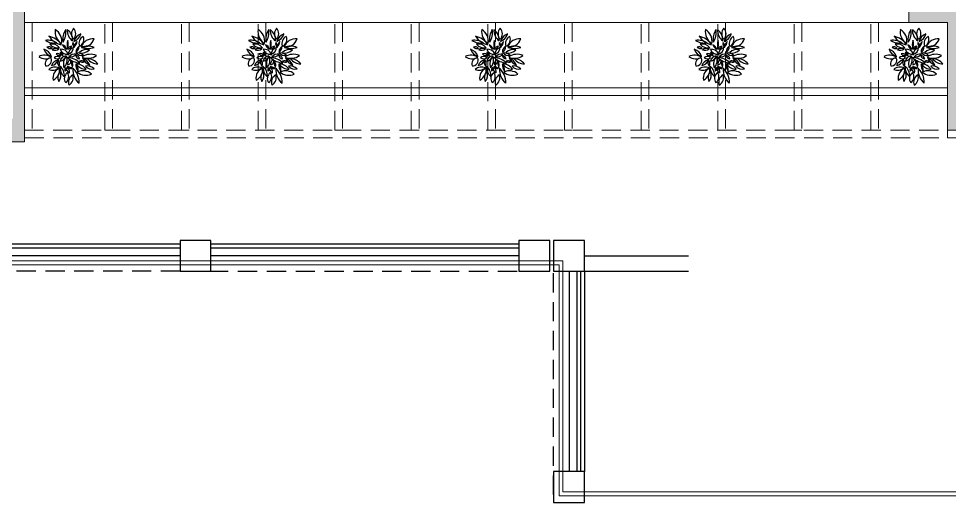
# Model space of a CAD drawing. Header units: metres. Extents: x 51 to 18146, y -212 to 18074.
# Drawn here: x 92.3 to 104.38, y 345.11 to 351.39 of the extents above; entities that cross this region are included whole.
import ezdxf

# ---------------------------------------------------------------- set-up
doc = ezdxf.new("R2010")
doc.units = ezdxf.units.M
for name, pattern in [('CONTINUA', [0]), ('DASHED2', [0.375, 0.25, -0.125]), ('HIDDEN', [0.375, 0.25, -0.125])]:
    doc.linetypes.add(name, pattern=pattern)
doc.layers.get('0').update_dxf_attribs({"color": 250})
for name, color, linetype in [('AY', 1, 'Continuous'), ('COL', 2, 'Continuous'), ('P0 - Vegetación', 116, 'Continuous'), ('PA', 7, 'Continuous'), ('VE', 5, 'Continuous')]:
    doc.layers.add(name, color=color, linetype=linetype)
for name, color, linetype, lineweight in [('P0 - Antepecho', 250, 'Continuous', 15), ('P0 - Mobiliario', 250, 'Continuous', 9), ('P0 - Paredes', 250, 'Continuous', 20), ('P0 - Pasamanos', 250, 'Continuous', 13), ('P0 - Pergola', 250, 'Continuous', 18)]:
    doc.layers.add(name, color=color, linetype=linetype, lineweight=lineweight)
doc.layers.get('0').freeze()
doc.styles.add('ATT', font='romans.shx')

# ---------------------------------------------------------------- blocks, each defined once
blk = doc.blocks.new('12PPLT10')
at = {"color": 0, "linetype": 'ByBlock'}
for centre, radius, start, end in [((0.089, 0.365), 0.146, 120.4086, 200.4312), ((-0.122, 0.44), 0.146, 300.4086, 20.4312), ((-0.271, 0.094), 0.229, 49.8506, 114.6719), ((0.147, 0.439), 0.305, 176.0096, 234.5768), ((-0.356, 0.229), 0.305, 356.0096, 49.186), ((0.139, 0.35), 0.119, 124.6008, 217.4658), ((-0.023, 0.376), 0.119, 304.6008, 37.4658), ((0.307, 0.329), 0.212, 175.2839, 229.9285), ((-0.041, 0.184), 0.212, 355.2839, 49.9285), ((0.312, 0.325), 0.16, 138.8969, 205.4069), ((0.047, 0.362), 0.16, 318.8969, 25.4069), ((0.365, 0.232), 0.189, 114.4303, 189.807), ((0.101, 0.372), 0.189, 294.4303, 9.807), ((-0.383, 0.062), 0.156, 42.1437, 101.6667), ((-0.299, 0.319), 0.156, 222.1437, 281.6667), ((-0.219, 0.476), 0.229, 229.8506, 294.6719), ((-0.105, 0.331), 0.203, 212.8184, 268.3343), ((-0.282, 0.018), 0.203, 32.8184, 88.3343), ((0.036, 0.232), 0.175, 172.8778, 216.4562), ((-0.276, 0.146), 0.175, 354.4977, 38.0761), ((0.044, 0.144), 0.0925, 158.2119, 216.9673), ((-0.116, 0.123), 0.0925, 338.2119, 36.9673), ((0.039, 0.28), 0.102, 227.1077, 273.2701), ((-0.025, 0.104), 0.102, 47.1077, 93.2701), ((0.079, 0.258), 0.0744, 161.8817, 249.7301), ((-0.017, 0.211), 0.0744, 341.8817, 69.7301), ((0.243, 0.06), 0.194, 136.6356, 199.4278), ((-0.082, 0.129), 0.194, 316.6356, 19.4278), ((0.124, 0.207), 0.0617, 131.0823, 198.427), ((0.025, 0.234), 0.0617, 311.0823, 18.427), ((0.293, 0.131), 0.118, 159.261, 223.9723), ((0.095, 0.093), 0.118, 337.7122, 42.4235), ((0.298, 0.078), 0.159, 66.1459, 133.4318), ((0.254, 0.341), 0.159, 245.4893, 312.7752), ((0.411, 0.066), 0.098, 86.9965, 202.2058), ((0.325, 0.127), 0.098, 266.9965, 22.2058), ((-0.486, -0.114), 0.242, 39.7488, 87.8702), ((-0.291, 0.282), 0.242, 219.7488, 267.8702), ((-0.31, -0.217), 0.249, 66.2552, 125.0335), ((-0.351, 0.213), 0.249, 245.6693, 304.4476), ((-0.418, -0.053), 0.216, 21.3015, 68.66), ((-0.137, 0.227), 0.216, 201.3015, 248.66), ((-0.215, 0.029), 0.0728, 47.3873, 115.7476), ((-0.197, 0.148), 0.0728, 227.3873, 295.7476), ((0.067, 0.367), 0.349, 226.9394, 265.8583), ((-0.196, -0.235), 0.349, 46.9394, 85.8583), ((-0.164, -0.025), 0.0661, 10.523, 90.8605), ((-0.1, 0.053), 0.0661, 190.523, 270.8605), ((-0.006, -0.131), 0.14, 80.1717, 138.3136), ((-0.087, 0.101), 0.14, 260.1717, 318.3136), ((0.049, 0.082), 0.065, 102.1635, 198.3798), ((-0.026, 0.125), 0.065, 282.1635, 18.3798), ((0.054, 0.107), 0.116, 276.3902, 348.0722), ((0.182, -0.032), 0.116, 97.3883, 169.0703), ((0.223, -0.04), 0.0817, 53.2772, 136.2565), ((0.213, 0.082), 0.0817, 233.2772, 316.2565), ((0.184, 0.2), 0.137, 279.3324, 342.1699), ((0.336, 0.023), 0.137, 99.3324, 162.1699), ((0.421, -0.151), 0.192, 54.1936, 122.622), ((0.436, 0.17), 0.192, 232.0955, 300.5238), ((-0.305, -0.424), 0.291, 67.9577, 112.0423), ((-0.305, 0.116), 0.291, 247.9577, 292.0423), ((-0.208, -0.231), 0.173, 75.5726, 136.3385), ((-0.29, 0.055), 0.173, 255.5726, 316.3385), ((-0.212, -0.153), 0.138, 43.3367, 98.0592), ((-0.131, 0.079), 0.138, 223.3367, 278.0592), ((-0.23, -0.068), 0.128, 305.3547, 0.2444), ((-0.028, -0.172), 0.128, 125.3547, 180.2444), ((0.03, -0.267), 0.151, 133.9894, 174.6599), ((-0.095, -0.031), 0.125, 280.5964, 4.0524), ((0.062, -0.158), 0.125, 98.3256, 181.7816), ((0.059, -0.223), 0.104, 100.7404, 152.602), ((-0.048, -0.073), 0.104, 278.3028, 330.1644), ((0.277, -0.213), 0.249, 159.0434, 194.094), ((0.048, -0.162), 0.126, 18.7265, 98.5819), ((0.149, 0.003), 0.126, 198.7265, 278.5819), ((-0.201, -0.194), 0.249, 341.3279, 16.3785), ((0.005, -0.241), 0.128, 19.0975, 66.0922), ((0.177, -0.082), 0.128, 199.0975, 246.0922), ((0.107, -0.072), 0.0602, 4.751, 78.4779), ((0.179, -0.008), 0.0602, 184.751, 258.4779), ((0.172, -0.094), 0.0803, 36.6262, 104.0418), ((0.217, 0.032), 0.0803, 216.6262, 284.0418), ((0.211, -0.31), 0.165, 37.9495, 102.0596), ((0.307, -0.047), 0.165, 217.9495, 282.0596), ((0.263, -0.23), 0.125, 71.397, 126.5601), ((0.228, -0.012), 0.125, 251.397, 306.5601), ((0.33, -0.217), 0.0842, 42.1798, 106.9561), ((0.368, -0.08), 0.0842, 222.1798, 286.9561), ((0.494, 0.058), 0.186, 198.5093, 254.2466), ((0.267, -0.18), 0.186, 18.5093, 74.2466), ((-0.223, -0.362), 0.201, 81.9405, 161.3964), ((-0.386, -0.099), 0.201, 261.9405, 341.3964), ((-0.105, -0.292), 0.133, 118.5878, 201.4707), ((-0.287, -0.221), 0.133, 296.5049, 19.3878), ((0.001, -0.435), 0.195, 111.2499, 164.3738), ((-0.257, -0.201), 0.195, 291.2499, 344.3738), ((-0.222, -0.142), 0.151, 312.3809, 353.0513), ((0.039, -0.387), 0.139, 137.2817, 222.7183), ((-0.122, -0.221), 0.0752, 346.6712, 51.5788), ((0.002, -0.183), 0.0752, 162.6051, 227.5126), ((-0.166, -0.387), 0.139, 317.2817, 42.7184), ((0.177, -0.278), 0.223, 176.7146, 233.4855), ((-0.178, -0.444), 0.223, 356.7146, 53.4855), ((0.364, -0.408), 0.297, 146.5506, 189.6063), ((-0.176, -0.294), 0.297, 326.5506, 9.6063), ((0.368, -0.262), 0.229, 169.9797, 239.5558), ((0.026, -0.419), 0.229, 349.7437, 59.3198), ((0.44, -0.001), 0.354, 214.8518, 256.8329), ((0.065, -0.543), 0.354, 33.7346, 75.7157), ((0.269, -0.51), 0.282, 57.8807, 99.8189), ((0.371, 0.006), 0.282, 237.8807, 279.8189)]:
    blk.add_arc(centre, radius, start, end, dxfattribs=at)
at = {"color": 0, "linetype": 'ByBlock', "style": 'ATT'}
for tag, p, flags in [('ITEM', (-0.911, -2.546), 3), ('ROOM_NUMBER', (-0.911, -3.879), 1)]:
    blk.add_attdef(tag, p, '', height=1, dxfattribs=dict(at, flags=flags))
blk = doc.blocks.new('-COL40-')
at = {"color": 0}
blk.add_lwpolyline([(-0.2, 0.2), (-0.2, -0.2), (0.2, -0.2), (0.2, 0.2)], close=True, dxfattribs=at)

msp = doc.modelspace()

# ---------------------------------------------------------------- hatches: boundary and pattern name
at = {"layer": 'P0 - Paredes'}
h = msp.add_hatch(color=256, dxfattribs=at)
h.dxf.hatch_style = 1
h.paths.add_polyline_path([(105.158, 357.982), (104.509, 357.982), (104.509, 359.255), (105.303, 359.175), (105.318, 359.323), (101.782, 359.681), (101.782, 359.53), (101.782, 359.38), (101.857, 359.38), (101.857, 357.882), (102.002, 357.882), (102.002, 357.982), (102.002, 359.508), (104.359, 359.27), (104.359, 358.032), (103.06, 358.032), (103.06, 357.882), (104.359, 357.882), (104.359, 351.639), (103.859, 351.639), (103.859, 351.339), (104.359, 351.339), (104.359, 349.941), (104.509, 349.941), (104.509, 351.339), (104.509, 357.832), (105.158, 357.832)])
h = msp.add_hatch(color=256, dxfattribs=at)
h.dxf.hatch_style = 1
h.paths.add_polyline_path([(94.604, 357.667), (94.71, 357.561), (94.754, 357.605), (94.754, 357.832), (94.754, 358.032), (94.754, 358.681), (94.254, 358.681), (94.254, 359.43), (94.95, 359.43), (94.95, 359.58), (92.223, 359.58), (92.223, 358.032), (89.646, 358.032), (89.646, 357.882), (90.125, 357.882), (90.125, 356.334), (90.175, 356.334), (90.175, 357.333), (90.225, 357.333), (90.225, 356.334), (90.275, 356.334), (90.275, 357.882), (92.223, 357.882), (92.223, 355.335), (89.676, 355.335), (89.676, 355.185), (92.223, 355.185), (92.223, 350.091), (90.425, 350.091), (90.425, 349.791), (92.373, 349.791), (92.373, 356.755), (93.903, 356.755), (93.961, 356.813), (93.855, 356.919), (93.841, 356.904), (92.373, 356.904), (92.373, 359.43), (94.105, 359.43), (94.105, 358.531), (94.604, 358.531), (94.604, 358.032), (94.72, 358.032), (94.72, 357.832), (94.604, 357.832)])

# ---------------------------------------------------------------- linework, layer by layer
at = {"layer": 'AY', "color": 0, "linetype": 'HIDDEN'}
for p, q in [((94.394, 348.11), (88.394, 348.11)), ((94.394, 348.11), (99.244, 348.11)), ((99.244, 345.21), (99.244, 348.11))]:
    msp.add_line(p, q, dxfattribs=at)
at = {"layer": 'P0 - Antepecho'}
for p, q in [((92.373, 351.339), (94.52, 351.339)), ((94.52, 351.339), (96.917, 351.339)), ((99.015, 351.339), (96.917, 351.339)), ((103.859, 351.339), (99.015, 351.339))]:
    msp.add_line(p, q, dxfattribs=at)
at = {"layer": 'P0 - Mobiliario'}
for p, q in [((92.373, 350.49), (104.359, 350.49)), ((92.369, 350.39), (104.359, 350.39))]:
    msp.add_line(p, q, dxfattribs=at)
at = {"layer": 'P0 - Paredes'}
msp.add_line((104.359, 351.339), (103.859, 351.339), dxfattribs=at)
for points in [[(104.509, 351.339), (104.509, 357.832), (105.158, 357.832), (105.158, 357.982), (104.509, 357.982), (104.509, 359.255), (105.303, 359.175), (105.318, 359.323), (101.782, 359.681), (101.782, 359.53), (101.782, 359.38), (101.857, 359.38), (101.857, 357.882), (102.002, 357.882), (102.002, 357.982), (102.002, 359.508), (104.359, 359.27), (104.359, 358.032), (103.06, 358.032), (103.06, 357.882), (104.359, 357.882), (104.359, 351.639), (103.859, 351.639), (103.859, 351.339)], [(90.425, 349.791), (92.373, 349.791), (92.373, 356.755), (93.903, 356.755), (93.961, 356.813), (93.855, 356.919), (93.841, 356.904), (92.373, 356.904), (92.373, 359.43), (94.105, 359.43), (94.105, 358.531), (94.604, 358.531), (94.604, 358.032)], [(104.509, 351.339), (104.509, 349.841), (104.359, 349.841), (104.359, 351.339)]]:
    msp.add_lwpolyline(points, dxfattribs=at)
at = {"layer": 'P0 - Pasamanos', "linetype": 'CONTINUA', "transparency": 33554687}
for points in [[(57.712, 357.832), (57.712, 348.193), (99.315, 348.193), (99.315, 345.196), (116.745, 345.196)], [(57.762, 357.832), (57.762, 348.243), (99.365, 348.243), (99.365, 345.246), (116.745, 345.246)]]:
    msp.add_lwpolyline(points, dxfattribs=at)
at = {"layer": 'P0 - Pergola', "linetype": 'DASHED2'}
for points in [[(92.373, 351.339), (92.473, 351.339), (92.473, 349.941), (92.373, 349.941)], [(93.417, 351.339), (93.517, 351.339), (93.517, 349.941), (93.417, 349.941)], [(94.412, 351.339), (94.512, 351.339), (94.512, 349.941), (94.412, 349.941)], [(95.407, 351.339), (95.507, 351.339), (95.507, 349.941), (95.407, 349.941)], [(96.401, 351.339), (96.501, 351.339), (96.501, 349.941), (96.401, 349.941)], [(97.396, 351.339), (97.496, 351.339), (97.496, 349.941), (97.396, 349.941)], [(98.391, 351.339), (98.491, 351.339), (98.491, 349.941), (98.391, 349.941)], [(99.385, 351.339), (99.485, 351.339), (99.485, 349.941), (99.385, 349.941)], [(100.38, 351.339), (100.48, 351.339), (100.48, 349.941), (100.38, 349.941)], [(101.375, 351.339), (101.475, 351.339), (101.475, 349.941), (101.375, 349.941)], [(102.37, 351.339), (102.469, 351.339), (102.469, 349.941), (102.37, 349.941)], [(103.364, 351.339), (103.464, 351.339), (103.464, 349.941), (103.364, 349.941)], [(92.373, 349.941), (92.373, 349.841), (105.368, 349.841), (105.368, 349.941)]]:
    msp.add_lwpolyline(points, close=True, dxfattribs=at)
at = {"layer": 'PA', "color": 0}
for p, q in [((99.644, 348.31), (100.994, 348.31)), ((99.644, 348.11), (100.994, 348.11))]:
    msp.add_line(p, q, dxfattribs=at)
at = {"layer": 'VE', "color": 0}
for p, q in [((94.394, 348.46), (88.394, 348.46)), ((94.394, 348.41), (88.394, 348.41)), ((98.794, 348.46), (94.794, 348.46)), ((98.794, 348.41), (94.794, 348.41)), ((94.394, 348.31), (88.394, 348.31)), ((98.794, 348.31), (94.794, 348.31)), ((99.444, 348.11), (99.444, 345.51)), ((99.544, 348.11), (99.544, 345.51)), ((99.594, 348.11), (99.594, 345.51)), ((99.644, 348.11), (99.644, 345.51))]:
    msp.add_line(p, q, dxfattribs=at)

# ---------------------------------------------------------------- block references
at = {"layer": 'COL', "color": 0}
for p in [(94.594, 348.31), (98.994, 348.31), (99.444, 348.31), (99.444, 345.31)]:
    msp.add_blockref('-COL40-', p, dxfattribs=at)
at = {"layer": 'P0 - Vegetación', "xscale": 0.7596040388417253, "yscale": 0.7596040388417253, "zscale": 0.7596040388417253, "rotation": 179.9999999998906}
for p in [(92.962, 350.899), (95.598, 350.899), (98.502, 350.899), (101.407, 350.899), (103.938, 350.899)]:
    msp.add_blockref('12PPLT10', p, dxfattribs=at)

doc.saveas('drawing.dxf')
